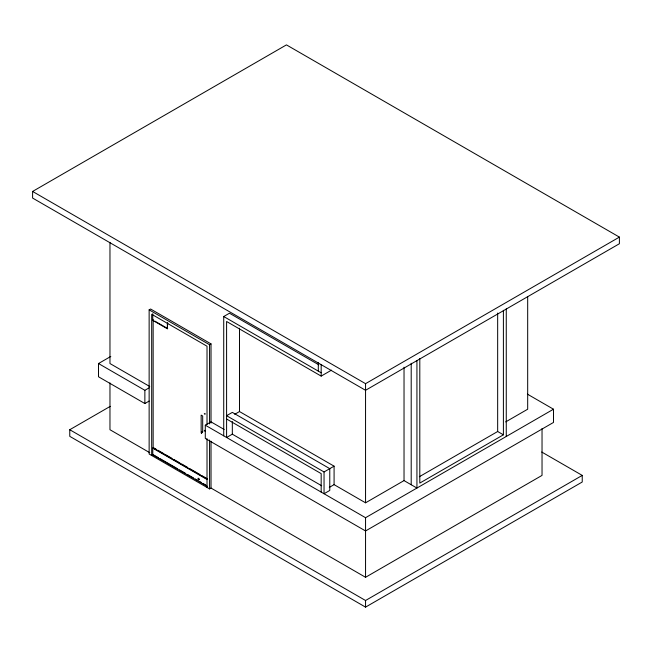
<?xml version="1.0" encoding="UTF-8"?>
<svg xmlns="http://www.w3.org/2000/svg" width="652" height="652" viewBox="0 0 652 652"><rect width="100%" height="100%" fill="white"/><g stroke="black" fill="none" stroke-linecap="round" stroke-linejoin="round"><path stroke-width="0.98" d="M201.15 432.822L201.15 415.12L202.69 416.009L202.69 431.934L201.378 433.319L201.924 431.485M204.288 413.572L205.217 413.661L204.834 414.517M204.288 430.377L205.217 430.475L204.834 431.322M32.6 191.444L286.448 44.882L619.4 237.108L619.4 243.734L365.552 390.287L32.6 198.061L32.6 191.444L365.552 383.669L619.4 237.108M542.032 428.56L542.032 475.398L365.552 577.289L211.02 488.071L209.561 488.91L149.137 454.02L149.137 309.855L150.596 309.015L211.02 343.897L211.02 423.091M152.78 313.636L152.78 320.36L153.505 319.945M149.137 401.07L144.866 403.539L98.509 376.774L98.509 363.539L110.799 356.44M152.78 320.36L167.344 328.771L167.703 322.797M223.726 435.829L223.726 316.53L229.463 313.221L318.787 364.794M149.137 309.855L209.561 344.745L211.02 343.897M541.739 452.023L582.236 475.398L582.236 482.015L365.552 607.118L69.764 436.343L69.764 429.725L110.286 406.335M98.509 363.539L144.866 390.303L149.137 387.834M207.23 486.302L152.78 454.868L152.78 448.136L153.505 447.72L156.146 449.236M527.386 394.134L553.491 409.212L553.491 422.447L365.552 530.956L205.29 438.429L205.29 425.185L211.02 421.877L224.19 429.481M234.72 414.313L239.496 411.551L334.085 466.164L334.085 484.64L365.552 502.814L404.028 480.597L416.93 488.055L416.93 360.474M321.656 485.748L232.324 434.175L226.594 437.484L226.594 321.493L321.175 376.098L331.501 370.14M324.044 471.958L324.044 493.751L329.773 490.443L329.773 468.649L232.324 412.39L226.594 415.699L324.044 471.958L334.085 466.164M329.301 487.403L334.085 484.64M505.683 421.909L527.68 409.212L527.68 296.823M419.35 476.726L497.663 431.51L503.401 434.819L503.401 310.287M503.401 434.819L419.798 483.083L419.798 358.551M205.29 425.185L365.552 517.712L553.491 409.212M69.764 429.725L365.552 600.5L582.236 475.398M223.726 316.53L321.175 372.789M154.858 321.143L167.703 328.559M226.594 419.008L321.175 473.613L321.175 492.097M149.732 386.489L109.968 363.539L109.968 242.357M157.898 450.255L164.043 453.8M165.804 454.819L171.949 458.364M173.709 459.383L179.854 462.928M181.615 463.947L187.76 467.492M189.512 468.511L200.058 474.591M201.81 475.61L207.083 478.649M207.597 479.367L153.147 447.932L153.147 320.156M152.78 448.136L207.23 479.579M149.732 452.684L109.968 429.725L109.968 382.887M158.477 457.737L153.147 454.656L151.688 455.495L151.688 314.272L207.018 346.212L207.018 424.444M160.172 458.706L177.743 468.853M179.487 469.864L185.641 473.417M187.377 474.42L193.546 477.981M195.258 478.967L197.931 480.516M199.634 481.494L201.444 482.545M203.139 483.515L205.836 485.08M202.47 431.428L202.69 431.934M506.262 308.901L506.262 436.473M497.663 313.05L497.663 431.51M411.2 363.245L411.2 484.746M404.028 367.198L404.028 480.597M365.552 383.669L365.552 502.814M365.552 517.712L365.552 577.289M365.552 600.5L365.552 607.118M321.175 364.435L321.175 376.098M318.306 362.414L318.306 371.135M239.496 328.258L239.496 411.551M232.324 421.534L232.324 434.175M211.02 441.225L211.02 488.071M209.561 344.745L209.561 423.93M209.561 440.027L209.561 488.91M207.018 438.674L207.018 487.435M167.344 323.009L167.344 328.771M144.866 390.303L144.866 403.539M199.357 479.513L198.86 480.019L198.045 479.244L198.045 478.258L198.86 478.421L199.357 479.513"/></g></svg>
